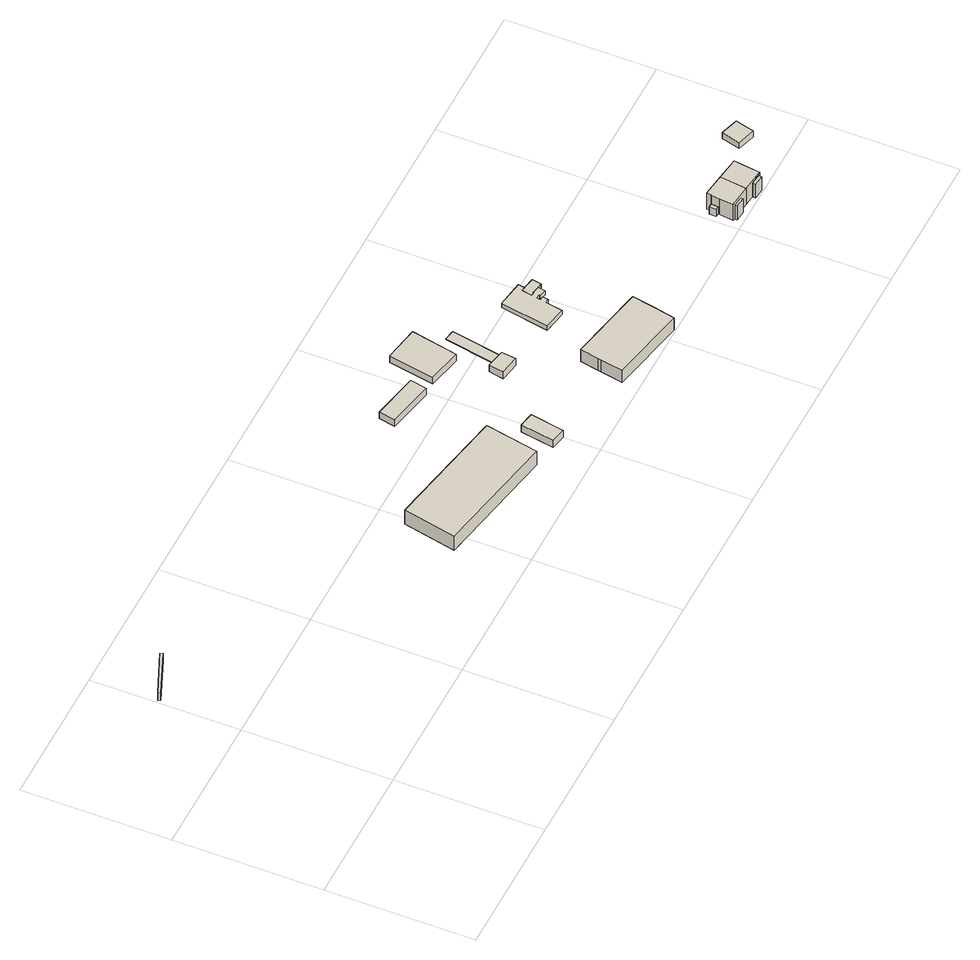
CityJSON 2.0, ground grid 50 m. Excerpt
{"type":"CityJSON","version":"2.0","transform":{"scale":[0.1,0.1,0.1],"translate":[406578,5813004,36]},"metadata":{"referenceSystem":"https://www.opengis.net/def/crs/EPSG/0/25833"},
"CityObjects":{
"building1":{"type":"Building","attributes":{"Gemeindeschluessel":"11000009","BezugspunktDach":"2200","function":"51009_1610","measuredHeight":3.42,"storeysAboveGround":0},"address":[{"country":"Germany","locality":"Berlin"}],"geometry":[{"type":"Solid","lod":"1","boundaries":[[[[0,1,2,3]],[[4,5,6,7]],[[4,7,3,2]],[[5,4,2,1]],[[6,5,1,0]],[[7,6,0,3]]]]}]},
"building2":{"type":"Building","attributes":{"Gemeindeschluessel":"11000009","BezugspunktDach":"2200","function":"31001_2000","measuredHeight":5.97,"storeysAboveGround":1},"address":[{"country":"Germany","locality":"Berlin","thoroughfareNumber":"4A","thoroughfareName":"Dahlwitzer Landstraße"}],"geometry":[{"type":"Solid","lod":"1","boundaries":[[[[8,9,10,11]],[[12,13,14,15]],[[12,15,11,10]],[[13,12,10,9]],[[14,13,9,8]],[[15,14,8,11]]]]}]},
"building3":{"type":"Building","attributes":{"Gemeindeschluessel":"11000009","BezugspunktDach":"2200","function":"31001_2000","measuredHeight":3,"storeysAboveGround":1},"address":[{"country":"Germany","locality":"Berlin","thoroughfareNumber":"4 (11)","thoroughfareName":"Dahlwitzer Landstraße"}],"geometry":[{"type":"Solid","lod":"1","boundaries":[[[[16,17,18,19,20,21]],[[22,23,24,25,26,27]],[[22,27,21,20]],[[23,22,20,19]],[[24,23,19,18]],[[25,24,18,17]],[[26,25,17,16]],[[27,26,16,21]]]]}]},
"building4":{"type":"Building","attributes":{"Gemeindeschluessel":"11000009","BezugspunktDach":"2200","function":"31001_2000","measuredHeight":2.67,"storeysAboveGround":1},"address":[{"country":"Germany","locality":"Berlin","thoroughfareNumber":"4 (9)","thoroughfareName":"Dahlwitzer Landstraße"}],"geometry":[{"type":"Solid","lod":"1","boundaries":[[[[28,29,30,31]],[[32,33,34,35]],[[32,35,31,30]],[[33,32,30,29]],[[34,33,29,28]],[[35,34,28,31]]]]}]},
"building5":{"type":"Building","attributes":{"Gemeindeschluessel":"11000009","BezugspunktDach":"2200","function":"31001_2000","measuredHeight":3,"storeysAboveGround":1},"address":[{"country":"Germany","locality":"Berlin","thoroughfareNumber":"4 (22)","thoroughfareName":"Dahlwitzer Landstraße"}],"geometry":[{"type":"Solid","lod":"1","boundaries":[[[[36,37,38,39]],[[40,41,42,43]],[[40,43,39,38]],[[41,40,38,37]],[[42,41,37,36]],[[43,42,36,39]]]]}]},
"building6":{"type":"Building","attributes":{"Gemeindeschluessel":"11000009","BezugspunktDach":"2200","function":"31001_2000","measuredHeight":2.79,"storeysAboveGround":1},"address":[{"country":"Germany","locality":"Berlin","thoroughfareNumber":"4 (10)","thoroughfareName":"Dahlwitzer Landstraße"}],"geometry":[{"type":"Solid","lod":"1","boundaries":[[[[44,45,46,47]],[[48,49,50,51]],[[48,51,47,46]],[[49,48,46,45]],[[50,49,45,44]],[[51,50,44,47]]]]}]},
"building7":{"type":"Building","attributes":{"Gemeindeschluessel":"11000009","BezugspunktDach":"2200","function":"31001_2000","measuredHeight":0.075,"storeysAboveGround":1},"address":[{"country":"Germany","locality":"Berlin","thoroughfareNumber":"4 (21)","thoroughfareName":"Dahlwitzer Landstraße"}],"geometry":[{"type":"Solid","lod":"1","boundaries":[[[[52,53,54,55]],[[56,57,58,59]],[[56,59,55,54]],[[57,56,54,53]],[[58,57,53,52]],[[59,58,52,55]]]]}]},
"building8":{"type":"Building","attributes":{"Gemeindeschluessel":"11000009","BezugspunktDach":"2200","function":"31001_2000","measuredHeight":6.11,"storeysAboveGround":1},"address":[{"country":"Germany","locality":"Berlin","thoroughfareNumber":"4 (12)","thoroughfareName":"Dahlwitzer Landstraße"}],"geometry":[{"type":"Solid","lod":"1","boundaries":[[[[60,61,62,63,64,65,66,67]],[[68,69,70,71,72,73,74,75]],[[68,75,67,66]],[[69,68,66,65]],[[70,69,65,64]],[[71,70,64,63]],[[72,71,63,62]],[[73,72,62,61]],[[74,73,61,60]],[[75,74,60,67]]]]}]},
"building9":{"type":"Building","attributes":{"Gemeindeschluessel":"11000009","BezugspunktDach":"2200","function":"31001_2000","measuredHeight":1.83,"storeysAboveGround":1},"address":[{"country":"Germany","locality":"Berlin","thoroughfareNumber":"4 (8)","thoroughfareName":"Dahlwitzer Landstraße"}],"geometry":[{"type":"Solid","lod":"1","boundaries":[[[[76,77,78,79,80,81,82,83,84,85,86,87,88,89,90,91,92,93]],[[94,95,96,97,98,99,100,101,102,103,104,105,106,107,108,109,110,111]],[[94,111,93,92]],[[95,94,92,91]],[[96,95,91,90]],[[97,96,90,89]],[[98,97,89,88]],[[99,98,88,87]],[[100,99,87,86]],[[101,100,86,85]],[[102,101,85,84]],[[103,102,84,83]],[[104,103,83,82]],[[105,104,82,81]],[[106,105,81,80]],[[107,106,80,79]],[[108,107,79,78]],[[109,108,78,77]],[[110,109,77,76]],[[111,110,76,93]]]]}]},
"building10":{"type":"Building","attributes":{"Gemeindeschluessel":"11000009","BezugspunktDach":"2200","function":"51009_1610","measuredHeight":1.77,"storeysAboveGround":0},"address":[{"country":"Germany","locality":"Berlin"}],"geometry":[{"type":"Solid","lod":"1","boundaries":[[[[87,86,85,112,113,90,89,88]],[[97,96,114,115,101,100,99,98]],[[97,98,88,89]],[[96,97,89,90]],[[114,96,90,113]],[[115,114,113,112]],[[101,115,112,85]],[[100,101,85,86]],[[99,100,86,87]],[[98,99,87,88]]]]}]},
"building11":{"type":"Building","attributes":{"Gemeindeschluessel":"11000009","BezugspunktDach":"2200","function":"51009_1610","measuredHeight":3,"storeysAboveGround":0},"address":[{"country":"Germany","locality":"Berlin"}],"geometry":[{"type":"Solid","lod":"1","boundaries":[[[[116,117,118,119]],[[120,121,122,123]],[[120,123,119,118]],[[121,120,118,117]],[[122,121,117,116]],[[123,122,116,119]]]]}]},
"building12":{"type":"Building","attributes":{"Gemeindeschluessel":"11000009","BezugspunktDach":"2200","function":"51009_1610","measuredHeight":5.95,"storeysAboveGround":0},"address":[{"country":"Germany","locality":"Berlin"}],"geometry":[{"type":"Solid","lod":"1","boundaries":[[[[124,125,126,127]],[[128,129,130,131]],[[128,131,127,126]],[[129,128,126,125]],[[130,129,125,124]],[[131,130,124,127]]]]}]},
"building13":{"type":"Building","attributes":{"Gemeindeschluessel":"11000009","BezugspunktDach":"2200","function":"31001_1010","measuredHeight":7.43,"storeysAboveGround":2},"address":[{"country":"Germany","locality":"Berlin","thoroughfareNumber":"106","thoroughfareName":"Schöneicher Straße"}],"geometry":[{"type":"Solid","lod":"1","boundaries":[[[[132,133,134,135,136,137,138,139]],[[140,141,121,142,143,144,145,146]],[[140,146,139,138]],[[141,140,138,137]],[[121,141,137,136]],[[142,121,136,135]],[[143,142,135,134]],[[144,143,134,133]],[[145,144,133,132]],[[146,145,132,139]]]]}]},
"building14":{"type":"Building","attributes":{"Gemeindeschluessel":"11000009","BezugspunktDach":"2200","function":"51009_1610","measuredHeight":5.89,"storeysAboveGround":0},"address":[{"country":"Germany","locality":"Berlin"}],"geometry":[{"type":"Solid","lod":"1","boundaries":[[[[147,148,149,150]],[[151,152,153,154]],[[151,154,150,149]],[[152,151,149,148]],[[153,152,148,147]],[[154,153,147,150]]]]}]},
"building15":{"type":"Building","attributes":{"Gemeindeschluessel":"11000009","BezugspunktDach":"2200","function":"31001_1010","measuredHeight":7.44,"storeysAboveGround":2},"address":[{"country":"Germany","locality":"Berlin","thoroughfareNumber":"105","thoroughfareName":"Schöneicher Straße"}],"geometry":[{"type":"Solid","lod":"1","boundaries":[[[[155,156,157,158,159,134,133,132]],[[144,143,160,161,162,163,164,145]],[[144,145,132,133]],[[143,144,133,134]],[[160,143,134,159]],[[161,160,159,158]],[[162,161,158,157]],[[163,162,157,156]],[[164,163,156,155]],[[145,164,155,132]]]]}]},
"building16":{"type":"Building","attributes":{"Gemeindeschluessel":"11000009","BezugspunktDach":"2200","function":"31001_2000","measuredHeight":2.64,"storeysAboveGround":1},"address":[{"country":"Germany","locality":"Berlin","thoroughfareNumber":"105 (1)","thoroughfareName":"Schöneicher Straße"}],"geometry":[{"type":"Solid","lod":"1","boundaries":[[[[165,166,167,168]],[[169,170,171,172]],[[169,172,168,167]],[[170,169,167,166]],[[171,170,166,165]],[[172,171,165,168]]]]}]}
},
"vertices":[
[11,768,40],[163,829,40],[158,839,40],[8,777,40],[158,839,6],[163,829,6],[11,768,6],[8,777,6],
[1363,147,66],[1398,328,66],[978,406,66],[940,227,66],[978,406,6],[1398,328,6],[1363,147,6],[940,227,6],
[1499,123,37],[1502,139,37],[1516,219,37],[1520,237,37],[1468,246,37],[1449,133,37],[1468,246,7],[1520,237,7],[1516,219,7],[1502,139,7],[1499,123,7],[1449,133,7],
[1490,568,34],[1502,625,34],[1343,656,34],[1332,600,34],[1343,656,7],[1502,625,7],[1490,568,7],[1332,600,7],
[1710,374,38],[1716,423,38],[1654,436,38],[1644,385,38],[1654,436,8],[1716,423,8],[1710,374,8],[1644,385,8],
[1655,545,35],[1686,703,35],[1567,724,35],[1539,569,35],[1567,724,7],[1686,703,7],[1655,545,7],[1539,569,7],
[1728,433,8],[1760,604,8],[1722,611,8],[1691,440,8],[1722,611,7],[1760,604,7],[1728,433,7],[1691,440,7],
[2041,5,59],[2056,79,59],[2058,90,59],[2070,154,59],[1807,205,59],[1795,142,59],[1793,131,59],[1779,56,59],[1793,131,7],[1795,142,7],[1807,205,7],[2070,154,7],[2058,90,7],[2056,79,7],[2041,5,7],[1779,56,7],
[1960,336,25],[1970,395,25],[1984,393,25],[1987,412,25],[1974,414,25],[1976,427,25],[1989,425,25],[1988,420,25],[2013,416,25],[2017,441,25],[1992,445,25],[1991,443,25],[1979,445,25],[1985,479,25],[1999,477,25],[2003,499,25],[1912,513,25],[1882,350,25],[1912,513,7],[2003,499,7],[1999,477,7],[1985,479,7],[1979,445,7],[1991,443,7],[1992,445,7],[2017,441,7],[2013,416,7],[1988,420,7],[1989,425,7],[1976,427,7],[1974,414,7],[1987,412,7],[1984,393,7],[1970,395,7],[1960,336,7],[1882,350,7],
[2034,439,25],[2039,470,25],[2039,470,7],[2034,439,7],
[2529,82,41],[2531,106,41],[2518,106,41],[2516,83,41],[2518,106,11],[2531,106,11],[2529,82,11],[2516,83,11],
[2564,16,71],[2565,25,71],[2530,29,71],[2529,20,71],[2530,29,11],[2565,25,11],[2564,16,11],[2529,20,11],
[2599,21,80],[2605,66,80],[2611,112,80],[2533,122,80],[2531,106,80],[2531,104,80],[2528,76,80],[2523,29,80],[2528,76,11],[2531,104,11],[2533,122,11],[2611,112,11],[2605,66,11],[2599,21,11],[2523,29,11],
[2669,3,72],[2671,13,72],[2635,17,72],[2634,6,72],[2635,17,13],[2671,13,13],[2669,3,13],[2634,6,13],
[2656,15,80],[2671,13,80],[2677,13,80],[2682,57,80],[2688,102,80],[2688,102,11],[2682,57,11],[2677,13,11],[2671,13,11],[2656,15,11],
[2868,121,30],[2884,184,30],[2823,202,30],[2806,139,30],[2823,202,4],[2884,184,4],[2868,121,4],[2806,139,4]
]}
